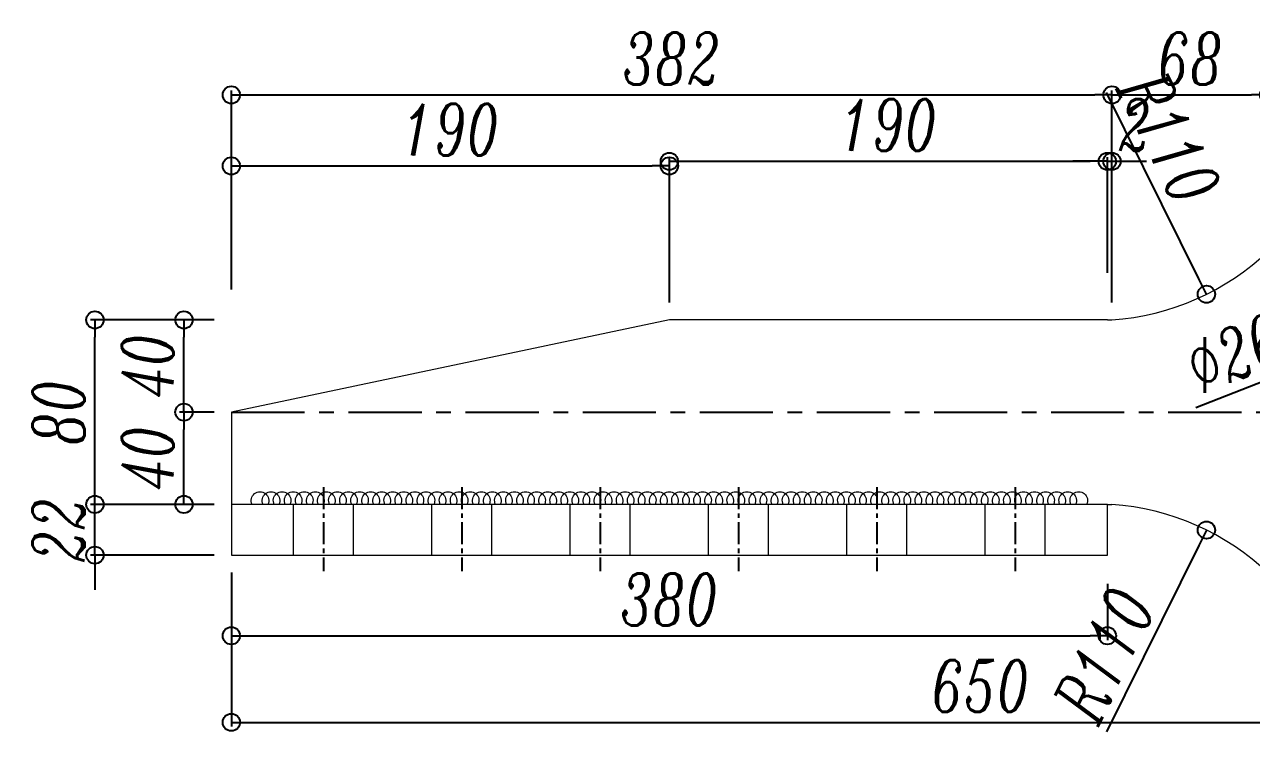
# Model space of a CAD drawing. Header units: millimetres. Extents: x -2880 to 3894, y -2977 to 4857.
# Drawn here: x 2391 to 2923, y 3921 to 4239 of the extents above; entities that cross this region are included whole.
import ezdxf

# ---------------------------------------------------------------- set-up
doc = ezdxf.new("R2010")
doc.units = ezdxf.units.MM
doc.header["$MEASUREMENT"] = 0
doc.linetypes.add('CENTER', pattern=[50.8, 31.75, -6.35, 6.35, -6.35])
doc.linetypes.add('HIDDEN2', pattern=[4.7625, 3.175, -1.5875])
doc.layers.add('ADSK_ASSOC_ENTITY_BACKUPS', color=7, linetype='Continuous')
for name, color, linetype, lineweight in [('hadan', 1, 'HIDDEN2', 15), ('寸法', 7, 'Continuous', 15), ('金物', 5, 'Continuous', 18)]:
    doc.layers.add(name, color=color, linetype=linetype, lineweight=lineweight)
doc.styles.add('DLSTANDARD1', font='italic.shx', dxfattribs={"width": 0.7, "bigfont": 'extfont.shx'})
doc.dimstyles.new('一般寸法', dxfattribs={"dimscale": 1.5, "dimtxt": 15, "dimasz": 5, "dimexe": 1.25, "dimexo": 5, "dimgap": 3, "dimtad": 1, "dimtxsty": 'DLSTANDARD1', "dimblk": 'ORIGIN', "dimcen": 0, "dimclrd": 256, "dimclre": 256, "dimclrt": 256, "dimadec": 0, "dimazin": 0, "dimtfac": 1, "dimtmove": 0, "dimatfit": 3, "dimfxl": 0, "dimarcsym": 0})

# ---------------------------------------------------------------- blocks, each defined once
blk = doc.blocks.new('_Origin')
at = {"color": 0, "linetype": 'ByBlock', "lineweight": -2}
blk.add_line((0, 0), (-1, 0), dxfattribs=at)
blk.add_circle((0, 0), 0.5, dxfattribs=at)
blk = doc.blocks.new('*D225')
at = {"layer": 'Defpoints', "color": 0}
for p in [(2862.62, 4208.47), (2480.62, 4116.56), (2862.62, 4115.9)]:
    blk.add_point(p, dxfattribs=at)
at = {"layer": '寸法', "lineweight": -2}
for p, q in [((2480.62, 4124.06), (2480.62, 4210.34)), ((2862.62, 4123.4), (2862.62, 4210.34)), ((2488.12, 4208.47), (2855.12, 4208.47))]:
    blk.add_line(p, q, dxfattribs=at)
at = {"layer": '寸法', "lineweight": -2, "xscale": 7.5, "yscale": 7.5, "zscale": 7.5, "rotation": 180}
blk.add_blockref('_Origin', (2480.62, 4208.47), dxfattribs=at)
at = {"layer": '寸法', "lineweight": -2, "xscale": 7.5, "yscale": 7.5, "zscale": 7.5}
blk.add_blockref('_Origin', (2862.62, 4208.47), dxfattribs=at)
at = {"layer": '寸法', "insert": (2671.62, 4224.22), "char_height": 22.5, "attachment_point": 5, "style": 'DLSTANDARD1'}
blk.add_mtext('382', dxfattribs=at)
blk = doc.blocks.new('*D229')
at = {"layer": 'Defpoints', "color": 0}
for p in [(2930.62, 4208.47), (2930.62, 4140.9), (2862.62, 4115.9)]:
    blk.add_point(p, dxfattribs=at)
at = {"layer": '寸法', "lineweight": -2}
for p, q in [((2862.62, 4123.4), (2862.62, 4210.34)), ((2930.62, 4148.4), (2930.62, 4210.34)), ((2870.12, 4208.47), (2923.12, 4208.47))]:
    blk.add_line(p, q, dxfattribs=at)
at = {"layer": '寸法', "lineweight": -2, "xscale": 7.5, "yscale": 7.5, "zscale": 7.5, "rotation": 180}
blk.add_blockref('_Origin', (2862.62, 4208.47), dxfattribs=at)
at = {"layer": '寸法', "lineweight": -2, "xscale": 7.5, "yscale": 7.5, "zscale": 7.5}
blk.add_blockref('_Origin', (2930.62, 4208.47), dxfattribs=at)
at = {"layer": '寸法', "insert": (2896.62, 4224.22), "char_height": 22.5, "attachment_point": 5, "style": 'DLSTANDARD1'}
blk.add_mtext('68', dxfattribs=at)
blk = doc.blocks.new('*D539')
at = {"layer": 'Defpoints', "color": 0}
for p in [(2460.06, 4070.9), (2480.62, 4070.9), (2480.62, 4030.9)]:
    blk.add_point(p, dxfattribs=at)
at = {"layer": '寸法', "lineweight": -2}
for p, q in [((2473.12, 4070.9), (2458.19, 4070.9)), ((2460.06, 4038.4), (2460.06, 4063.4)), ((2473.12, 4030.9), (2458.19, 4030.9))]:
    blk.add_line(p, q, dxfattribs=at)
at = {"layer": '寸法', "lineweight": -2, "xscale": 7.5, "yscale": 7.5, "zscale": 7.5}
for p, rotation in [((2460.06, 4070.9), 90), ((2460.06, 4030.9), 270)]:
    blk.add_blockref('_Origin', p, dxfattribs=dict(at, rotation=rotation))
at = {"layer": '寸法', "insert": (2444.31, 4050.9), "char_height": 22.5, "attachment_point": 5, "rotation": 90, "style": 'DLSTANDARD1'}
blk.add_mtext('40', dxfattribs=at)
blk = doc.blocks.new('*D540')
at = {"layer": 'Defpoints', "color": 0}
for p in [(2460.06, 4110.9), (2480.62, 4110.9), (2480.62, 4070.9)]:
    blk.add_point(p, dxfattribs=at)
at = {"layer": '寸法', "lineweight": -2}
for p, q in [((2473.12, 4110.9), (2458.19, 4110.9)), ((2460.06, 4078.4), (2460.06, 4103.4)), ((2473.12, 4070.9), (2458.19, 4070.9))]:
    blk.add_line(p, q, dxfattribs=at)
at = {"layer": '寸法', "lineweight": -2, "xscale": 7.5, "yscale": 7.5, "zscale": 7.5}
for p, rotation in [((2460.06, 4110.9), 90), ((2460.06, 4070.9), 270)]:
    blk.add_blockref('_Origin', p, dxfattribs=dict(at, rotation=rotation))
at = {"layer": '寸法', "insert": (2444.31, 4090.9), "char_height": 22.5, "attachment_point": 5, "rotation": 90, "style": 'DLSTANDARD1'}
blk.add_mtext('40', dxfattribs=at)
blk = doc.blocks.new('*D541')
at = {"layer": 'Defpoints', "color": 0}
for p in [(2421.42, 4110.9), (2480.62, 4110.9), (2480.62, 4030.9)]:
    blk.add_point(p, dxfattribs=at)
at = {"layer": '寸法', "lineweight": -2}
for p, q in [((2473.12, 4110.9), (2419.54, 4110.9)), ((2421.42, 4038.4), (2421.42, 4103.4)), ((2473.12, 4030.9), (2419.54, 4030.9))]:
    blk.add_line(p, q, dxfattribs=at)
at = {"layer": '寸法', "lineweight": -2, "xscale": 7.5, "yscale": 7.5, "zscale": 7.5}
for p, rotation in [((2421.42, 4110.9), 90), ((2421.42, 4030.9), 270)]:
    blk.add_blockref('_Origin', p, dxfattribs=dict(at, rotation=rotation))
at = {"layer": '寸法', "insert": (2405.67, 4070.9), "char_height": 22.5, "attachment_point": 5, "rotation": 90, "style": 'DLSTANDARD1'}
blk.add_mtext('80', dxfattribs=at)
blk = doc.blocks.new('*D542')
at = {"layer": 'Defpoints', "color": 0}
for p in [(2421.42, 4030.9), (2480.62, 4030.9), (2480.62, 4008.9)]:
    blk.add_point(p, dxfattribs=at)
at = {"layer": '寸法', "lineweight": -2}
for p, q in [((2421.42, 4038.4), (2421.42, 4045.9)), ((2473.12, 4030.9), (2419.54, 4030.9)), ((2421.42, 4008.9), (2421.42, 4030.9)), ((2473.12, 4008.9), (2419.54, 4008.9)), ((2421.42, 4001.4), (2421.42, 3993.9))]:
    blk.add_line(p, q, dxfattribs=at)
at = {"layer": '寸法', "lineweight": -2, "xscale": 7.5, "yscale": 7.5, "zscale": 7.5}
for p, rotation in [((2421.42, 4030.9), 270), ((2421.42, 4008.9), 90)]:
    blk.add_blockref('_Origin', p, dxfattribs=dict(at, rotation=rotation))
at = {"layer": '寸法', "insert": (2405.67, 4019.9), "char_height": 22.5, "attachment_point": 5, "rotation": 90, "style": 'DLSTANDARD1'}
blk.add_mtext('22', dxfattribs=at)
blk = doc.blocks.new('*D545')
at = {"layer": 'Defpoints', "color": 0}
for p in [(2982.73, 4105.63), (2958.51, 4096.17)]:
    blk.add_point(p, dxfattribs=at)
at = {"layer": '寸法', "lineweight": -2}
for p, q in [((2989.72, 4108.35), (2996.71, 4111.08)), ((2982.73, 4105.63), (2958.51, 4096.17)), ((2899.06, 4072.96), (2951.53, 4093.44))]:
    blk.add_line(p, q, dxfattribs=at)
at = {"layer": '寸法', "lineweight": -2, "xscale": 7.5, "yscale": 7.5, "zscale": 7.5}
for p, rotation in [((2982.73, 4105.63), 201.3237675264353), ((2958.51, 4096.17), 21.32376752643535)]:
    blk.add_blockref('_Origin', p, dxfattribs=dict(at, rotation=rotation))
at = {"layer": '寸法', "insert": (2916.07, 4096.51), "char_height": 22.5, "attachment_point": 5, "rotation": 21.3238, "style": 'DLSTANDARD1'}
blk.add_mtext('%%c26', dxfattribs=at)
blk = doc.blocks.new('*D546')
at = {"layer": 'Defpoints', "color": 0}
for p in [(2670.62, 4177.67), (2480.62, 4121.56), (2670.62, 4110.9)]:
    blk.add_point(p, dxfattribs=at)
at = {"layer": '寸法', "linetype": 'ByBlock', "lineweight": -2}
for p, q in [((2480.62, 4129.06), (2480.62, 4179.54)), ((2670.62, 4118.4), (2670.62, 4179.54)), ((2488.12, 4177.67), (2663.12, 4177.67))]:
    blk.add_line(p, q, dxfattribs=at)
at = {"layer": '寸法', "lineweight": -2, "xscale": 7.5, "yscale": 7.5, "zscale": 7.5, "rotation": 180}
blk.add_blockref('_Origin', (2480.62, 4177.67), dxfattribs=at)
at = {"layer": '寸法', "lineweight": -2, "xscale": 7.5, "yscale": 7.5, "zscale": 7.5}
blk.add_blockref('_Origin', (2670.62, 4177.67), dxfattribs=at)
at = {"layer": '寸法', "insert": (2575.62, 4193.42), "char_height": 22.5, "attachment_point": 5, "style": 'DLSTANDARD1'}
blk.add_mtext('190', dxfattribs=at)
blk = doc.blocks.new('*D547')
at = {"layer": 'Defpoints', "color": 0}
for p in [(2860.62, 4179.67), (2860.62, 4123.81), (2670.62, 4110.9)]:
    blk.add_point(p, dxfattribs=at)
at = {"layer": '寸法', "linetype": 'ByBlock', "lineweight": -2}
for p, q in [((2670.62, 4118.4), (2670.62, 4181.54)), ((2678.12, 4179.67), (2853.12, 4179.67)), ((2860.62, 4131.31), (2860.62, 4181.54))]:
    blk.add_line(p, q, dxfattribs=at)
at = {"layer": '寸法', "lineweight": -2, "xscale": 7.5, "yscale": 7.5, "zscale": 7.5, "rotation": 180}
blk.add_blockref('_Origin', (2670.62, 4179.67), dxfattribs=at)
at = {"layer": '寸法', "lineweight": -2, "xscale": 7.5, "yscale": 7.5, "zscale": 7.5}
blk.add_blockref('_Origin', (2860.62, 4179.67), dxfattribs=at)
at = {"layer": '寸法', "insert": (2765.62, 4195.42), "char_height": 22.5, "attachment_point": 5, "style": 'DLSTANDARD1'}
blk.add_mtext('190', dxfattribs=at)
blk = doc.blocks.new('*D235')
at = {"layer": 'Defpoints', "color": 0}
for p in [(2862.62, 4179.67), (2860.62, 4123.81), (2862.62, 4110.9)]:
    blk.add_point(p, dxfattribs=at)
at = {"layer": '寸法', "linetype": 'ByBlock', "lineweight": -2}
for p, q in [((2853.12, 4179.67), (2845.62, 4179.67)), ((2860.62, 4131.31), (2860.62, 4181.54)), ((2860.62, 4179.67), (2862.62, 4179.67)), ((2862.62, 4118.4), (2862.62, 4181.54)), ((2870.12, 4179.67), (2877.62, 4179.67))]:
    blk.add_line(p, q, dxfattribs=at)
at = {"layer": '寸法', "lineweight": -2, "xscale": 7.5, "yscale": 7.5, "zscale": 7.5}
blk.add_blockref('_Origin', (2860.62, 4179.67), dxfattribs=at)
at = {"layer": '寸法', "lineweight": -2, "xscale": 7.5, "yscale": 7.5, "zscale": 7.5, "rotation": 180}
blk.add_blockref('_Origin', (2862.62, 4179.67), dxfattribs=at)
at = {"layer": '寸法', "insert": (2872.62, 4195.42), "char_height": 22.5, "attachment_point": 5, "style": 'DLSTANDARD1'}
blk.add_mtext('2', dxfattribs=at)
blk = doc.blocks.new('*D239')
at = {"layer": 'Defpoints', "color": 0}
for p in [(2854.83, 4220.62), (2903.61, 4122.03)]:
    blk.add_point(p, dxfattribs=at)
at = {"layer": '寸法', "linetype": 'ByBlock', "lineweight": -2}
blk.add_line((2900.28, 4128.75), (2860.31, 4209.56), dxfattribs=at)
at = {"layer": '寸法', "lineweight": -2, "xscale": 7.5, "yscale": 7.5, "zscale": 7.5, "rotation": 296.3201402111896}
blk.add_blockref('_Origin', (2903.61, 4122.03), dxfattribs=at)
at = {"layer": '寸法', "insert": (2887.57, 4189.96), "char_height": 22.5, "attachment_point": 5, "rotation": 296.3201, "style": 'DLSTANDARD1'}
blk.add_mtext('R110', dxfattribs=at)
blk = doc.blocks.new('*D240')
at = {"layer": 'Defpoints', "color": 0}
for p in [(2903.61, 4019.77), (2854.83, 3921.17)]:
    blk.add_point(p, dxfattribs=at)
at = {"layer": '寸法', "linetype": 'ByBlock', "lineweight": -2}
blk.add_line((2900.28, 4013.05), (2860.31, 3932.24), dxfattribs=at)
at = {"layer": '寸法', "lineweight": -2, "xscale": 7.5, "yscale": 7.5, "zscale": 7.5, "rotation": 63.6798597887882}
blk.add_blockref('_Origin', (2903.61, 4019.77), dxfattribs=at)
at = {"layer": '寸法', "insert": (2859.34, 3965.8), "char_height": 22.5, "attachment_point": 5, "rotation": 63.6799, "style": 'DLSTANDARD1'}
blk.add_mtext('R110', dxfattribs=at)
blk = doc.blocks.new('*U42')
at = {"layer": 'hadan', "linetype": 'ByBlock'}
blk.add_arc((0, 1.93), 3.81, 153.2218, 26.7782, dxfattribs=at)
blk = doc.blocks.new('*U43')
at = {"layer": 'ADSK_ASSOC_ENTITY_BACKUPS', "linetype": 'ByBlock'}
blk.add_blockref('*U42', (0, 0), dxfattribs=at)
at = {"layer": 'hadan', "color": 0, "linetype": 'ByBlock', "lineweight": -2}
for p in [(0, 0), (4.8, 0), (9.6, 0), (14.4, 0), (19.2, 0), (24, 0), (28.8, 0), (33.6, 0), (38.4, 0), (43.2, 0), (48, 0), (52.8, 0), (57.6, 0), (62.4, 0), (67.2, 0), (72, 0), (76.8, 0), (81.6, 0), (86.4, 0), (91.2, 0), (96, 0), (100.8, 0), (105.6, 0), (110.4, 0), (115.2, 0), (120, 0), (124.8, 0), (129.6, 0), (134.4, 0), (139.2, 0), (144, 0), (148.8, 0), (153.6, 0), (158.4, 0), (163.2, 0), (168, 0), (172.8, 0), (177.6, 0), (182.4, 0), (187.2, 0), (192, 0), (196.8, 0), (201.6, 0), (206.4, 0), (211.2, 0), (216, 0), (220.8, 0), (225.6, 0), (230.4, 0), (235.2, 0), (240, 0), (244.8, 0), (249.6, 0), (254.4, 0), (259.2, 0), (264, 0), (268.8, 0), (273.6, 0), (278.4, 0), (283.2, 0), (288, 0), (292.8, 0), (297.6, 0), (302.4, 0), (307.2, 0), (312, 0), (316.8, 0), (321.6, 0), (326.4, 0), (331.2, 0), (336, 0), (340.8, 0), (345.6, 0), (350.4, 0), (355.2, 0)]:
    blk.add_blockref('*U42', p, dxfattribs=at)
blk = doc.blocks.new('*D164')
at = {"layer": 'Defpoints', "color": 0}
for p in [(2480.62, 4003.9), (2860.62, 4003.9), (2860.62, 3973.95)]:
    blk.add_point(p, dxfattribs=at)
at = {"layer": '寸法', "linetype": 'ByBlock', "lineweight": -2}
for p, q in [((2480.62, 3996.4), (2480.62, 3972.07)), ((2860.62, 3996.4), (2860.62, 3972.07)), ((2488.12, 3973.95), (2853.12, 3973.95))]:
    blk.add_line(p, q, dxfattribs=at)
at = {"layer": '寸法', "lineweight": -2, "xscale": 7.5, "yscale": 7.5, "zscale": 7.5, "rotation": 180}
blk.add_blockref('_Origin', (2480.62, 3973.95), dxfattribs=at)
at = {"layer": '寸法', "lineweight": -2, "xscale": 7.5, "yscale": 7.5, "zscale": 7.5}
blk.add_blockref('_Origin', (2860.62, 3973.95), dxfattribs=at)
at = {"layer": '寸法', "insert": (2670.62, 3989.7), "char_height": 22.5, "attachment_point": 5, "style": 'DLSTANDARD1'}
blk.add_mtext('380', dxfattribs=at)
blk = doc.blocks.new('*D174')
at = {"layer": 'Defpoints', "color": 0}
for p in [(2862.62, 4208.47), (2480.62, 4116.56), (2862.62, 4115.9)]:
    blk.add_point(p, dxfattribs=at)
at = {"layer": '寸法', "lineweight": -2}
for p, q in [((2480.62, 4124.06), (2480.62, 4210.34)), ((2862.62, 4123.4), (2862.62, 4210.34)), ((2488.12, 4208.47), (2855.12, 4208.47))]:
    blk.add_line(p, q, dxfattribs=at)
at = {"layer": '寸法', "lineweight": -2, "xscale": 7.5, "yscale": 7.5, "zscale": 7.5, "rotation": 180}
blk.add_blockref('_Origin', (2480.62, 4208.47), dxfattribs=at)
at = {"layer": '寸法', "lineweight": -2, "xscale": 7.5, "yscale": 7.5, "zscale": 7.5}
blk.add_blockref('_Origin', (2862.62, 4208.47), dxfattribs=at)
at = {"layer": '寸法', "insert": (2671.62, 4224.22), "char_height": 22.5, "attachment_point": 5, "style": 'DLSTANDARD1'}
blk.add_mtext('382', dxfattribs=at)
blk = doc.blocks.new('*D178')
at = {"layer": 'Defpoints', "color": 0}
for p in [(2930.62, 4208.47), (2930.62, 4140.9), (2862.62, 4115.9)]:
    blk.add_point(p, dxfattribs=at)
at = {"layer": '寸法', "lineweight": -2}
for p, q in [((2862.62, 4123.4), (2862.62, 4210.34)), ((2930.62, 4148.4), (2930.62, 4210.34)), ((2870.12, 4208.47), (2923.12, 4208.47))]:
    blk.add_line(p, q, dxfattribs=at)
at = {"layer": '寸法', "lineweight": -2, "xscale": 7.5, "yscale": 7.5, "zscale": 7.5, "rotation": 180}
blk.add_blockref('_Origin', (2862.62, 4208.47), dxfattribs=at)
at = {"layer": '寸法', "lineweight": -2, "xscale": 7.5, "yscale": 7.5, "zscale": 7.5}
blk.add_blockref('_Origin', (2930.62, 4208.47), dxfattribs=at)
at = {"layer": '寸法', "insert": (2896.62, 4224.22), "char_height": 22.5, "attachment_point": 5, "style": 'DLSTANDARD1'}
blk.add_mtext('68', dxfattribs=at)
blk = doc.blocks.new('*D480')
at = {"layer": 'Defpoints', "color": 0}
for p in [(2460.06, 4070.9), (2480.62, 4070.9), (2480.62, 4030.9)]:
    blk.add_point(p, dxfattribs=at)
at = {"layer": '寸法', "lineweight": -2}
for p, q in [((2473.12, 4070.9), (2458.19, 4070.9)), ((2460.06, 4038.4), (2460.06, 4063.4)), ((2473.12, 4030.9), (2458.19, 4030.9))]:
    blk.add_line(p, q, dxfattribs=at)
at = {"layer": '寸法', "lineweight": -2, "xscale": 7.5, "yscale": 7.5, "zscale": 7.5}
for p, rotation in [((2460.06, 4070.9), 90), ((2460.06, 4030.9), 270)]:
    blk.add_blockref('_Origin', p, dxfattribs=dict(at, rotation=rotation))
at = {"layer": '寸法', "insert": (2444.31, 4050.9), "char_height": 22.5, "attachment_point": 5, "rotation": 90, "style": 'DLSTANDARD1'}
blk.add_mtext('40', dxfattribs=at)
blk = doc.blocks.new('*D183')
at = {"layer": 'Defpoints', "color": 0}
for p in [(2460.06, 4110.9), (2480.62, 4110.9), (2480.62, 4070.9)]:
    blk.add_point(p, dxfattribs=at)
at = {"layer": '寸法', "lineweight": -2}
for p, q in [((2473.12, 4110.9), (2458.19, 4110.9)), ((2460.06, 4078.4), (2460.06, 4103.4)), ((2473.12, 4070.9), (2458.19, 4070.9))]:
    blk.add_line(p, q, dxfattribs=at)
at = {"layer": '寸法', "lineweight": -2, "xscale": 7.5, "yscale": 7.5, "zscale": 7.5}
for p, rotation in [((2460.06, 4110.9), 90), ((2460.06, 4070.9), 270)]:
    blk.add_blockref('_Origin', p, dxfattribs=dict(at, rotation=rotation))
at = {"layer": '寸法', "insert": (2444.31, 4090.9), "char_height": 22.5, "attachment_point": 5, "rotation": 90, "style": 'DLSTANDARD1'}
blk.add_mtext('40', dxfattribs=at)
blk = doc.blocks.new('*D481')
at = {"layer": 'Defpoints', "color": 0}
for p in [(2421.42, 4110.9), (2480.62, 4110.9), (2480.62, 4030.9)]:
    blk.add_point(p, dxfattribs=at)
at = {"layer": '寸法', "lineweight": -2}
for p, q in [((2473.12, 4110.9), (2419.54, 4110.9)), ((2421.42, 4038.4), (2421.42, 4103.4)), ((2473.12, 4030.9), (2419.54, 4030.9))]:
    blk.add_line(p, q, dxfattribs=at)
at = {"layer": '寸法', "lineweight": -2, "xscale": 7.5, "yscale": 7.5, "zscale": 7.5}
for p, rotation in [((2421.42, 4110.9), 90), ((2421.42, 4030.9), 270)]:
    blk.add_blockref('_Origin', p, dxfattribs=dict(at, rotation=rotation))
at = {"layer": '寸法', "insert": (2405.67, 4070.9), "char_height": 22.5, "attachment_point": 5, "rotation": 90, "style": 'DLSTANDARD1'}
blk.add_mtext('80', dxfattribs=at)
blk = doc.blocks.new('*D482')
at = {"layer": 'Defpoints', "color": 0}
for p in [(2421.42, 4030.9), (2480.62, 4030.9), (2480.62, 4008.9)]:
    blk.add_point(p, dxfattribs=at)
at = {"layer": '寸法', "lineweight": -2}
for p, q in [((2421.42, 4038.4), (2421.42, 4045.9)), ((2473.12, 4030.9), (2419.54, 4030.9)), ((2421.42, 4008.9), (2421.42, 4030.9)), ((2473.12, 4008.9), (2419.54, 4008.9)), ((2421.42, 4001.4), (2421.42, 3993.9))]:
    blk.add_line(p, q, dxfattribs=at)
at = {"layer": '寸法', "lineweight": -2, "xscale": 7.5, "yscale": 7.5, "zscale": 7.5}
for p, rotation in [((2421.42, 4030.9), 270), ((2421.42, 4008.9), 90)]:
    blk.add_blockref('_Origin', p, dxfattribs=dict(at, rotation=rotation))
at = {"layer": '寸法', "insert": (2405.67, 4019.9), "char_height": 22.5, "attachment_point": 5, "rotation": 90, "style": 'DLSTANDARD1'}
blk.add_mtext('22', dxfattribs=at)
blk = doc.blocks.new('*D485')
at = {"layer": 'Defpoints', "color": 0}
for p in [(2982.73, 4105.63), (2958.51, 4096.17)]:
    blk.add_point(p, dxfattribs=at)
at = {"layer": '寸法', "lineweight": -2}
for p, q in [((2989.72, 4108.35), (2996.71, 4111.08)), ((2982.73, 4105.63), (2958.51, 4096.17)), ((2899.06, 4072.96), (2951.53, 4093.44))]:
    blk.add_line(p, q, dxfattribs=at)
at = {"layer": '寸法', "lineweight": -2, "xscale": 7.5, "yscale": 7.5, "zscale": 7.5}
for p, rotation in [((2982.73, 4105.63), 201.3237675264058), ((2958.51, 4096.17), 21.32376752640584)]:
    blk.add_blockref('_Origin', p, dxfattribs=dict(at, rotation=rotation))
at = {"layer": '寸法', "insert": (2916.07, 4096.51), "char_height": 22.5, "attachment_point": 5, "rotation": 21.3238, "style": 'DLSTANDARD1'}
blk.add_mtext('%%c26', dxfattribs=at)
blk = doc.blocks.new('*D486')
at = {"layer": 'Defpoints', "color": 0}
for p in [(2670.62, 4177.67), (2480.62, 4121.56), (2670.62, 4110.9)]:
    blk.add_point(p, dxfattribs=at)
at = {"layer": '寸法', "linetype": 'ByBlock', "lineweight": -2}
for p, q in [((2480.62, 4129.06), (2480.62, 4179.54)), ((2670.62, 4118.4), (2670.62, 4179.54)), ((2488.12, 4177.67), (2663.12, 4177.67))]:
    blk.add_line(p, q, dxfattribs=at)
at = {"layer": '寸法', "lineweight": -2, "xscale": 7.5, "yscale": 7.5, "zscale": 7.5, "rotation": 180}
blk.add_blockref('_Origin', (2480.62, 4177.67), dxfattribs=at)
at = {"layer": '寸法', "lineweight": -2, "xscale": 7.5, "yscale": 7.5, "zscale": 7.5}
blk.add_blockref('_Origin', (2670.62, 4177.67), dxfattribs=at)
at = {"layer": '寸法', "insert": (2575.62, 4193.42), "char_height": 22.5, "attachment_point": 5, "style": 'DLSTANDARD1'}
blk.add_mtext('190', dxfattribs=at)
blk = doc.blocks.new('*D487')
at = {"layer": 'Defpoints', "color": 0}
for p in [(2860.62, 4179.67), (2860.62, 4123.81), (2670.62, 4110.9)]:
    blk.add_point(p, dxfattribs=at)
at = {"layer": '寸法', "linetype": 'ByBlock', "lineweight": -2}
for p, q in [((2670.62, 4118.4), (2670.62, 4181.54)), ((2678.12, 4179.67), (2853.12, 4179.67)), ((2860.62, 4131.31), (2860.62, 4181.54))]:
    blk.add_line(p, q, dxfattribs=at)
at = {"layer": '寸法', "lineweight": -2, "xscale": 7.5, "yscale": 7.5, "zscale": 7.5, "rotation": 180}
blk.add_blockref('_Origin', (2670.62, 4179.67), dxfattribs=at)
at = {"layer": '寸法', "lineweight": -2, "xscale": 7.5, "yscale": 7.5, "zscale": 7.5}
blk.add_blockref('_Origin', (2860.62, 4179.67), dxfattribs=at)
at = {"layer": '寸法', "insert": (2765.62, 4195.42), "char_height": 22.5, "attachment_point": 5, "style": 'DLSTANDARD1'}
blk.add_mtext('190', dxfattribs=at)
blk = doc.blocks.new('*D185')
at = {"layer": 'Defpoints', "color": 0}
for p in [(2862.62, 4179.67), (2860.62, 4123.81), (2862.62, 4110.9)]:
    blk.add_point(p, dxfattribs=at)
at = {"layer": '寸法', "linetype": 'ByBlock', "lineweight": -2}
for p, q in [((2853.12, 4179.67), (2845.62, 4179.67)), ((2860.62, 4131.31), (2860.62, 4181.54)), ((2860.62, 4179.67), (2862.62, 4179.67)), ((2862.62, 4118.4), (2862.62, 4181.54)), ((2870.12, 4179.67), (2877.62, 4179.67))]:
    blk.add_line(p, q, dxfattribs=at)
at = {"layer": '寸法', "lineweight": -2, "xscale": 7.5, "yscale": 7.5, "zscale": 7.5}
blk.add_blockref('_Origin', (2860.62, 4179.67), dxfattribs=at)
at = {"layer": '寸法', "lineweight": -2, "xscale": 7.5, "yscale": 7.5, "zscale": 7.5, "rotation": 180}
blk.add_blockref('_Origin', (2862.62, 4179.67), dxfattribs=at)
at = {"layer": '寸法', "insert": (2872.62, 4195.42), "char_height": 22.5, "attachment_point": 5, "style": 'DLSTANDARD1'}
blk.add_mtext('2', dxfattribs=at)
blk = doc.blocks.new('*D488')
at = {"layer": 'Defpoints', "color": 0}
for p in [(2480.62, 4008.9), (3130.62, 4000.9), (3130.62, 3936.4)]:
    blk.add_point(p, dxfattribs=at)
at = {"layer": '寸法', "linetype": 'ByBlock', "lineweight": -2}
for p, q in [((2480.62, 4001.4), (2480.62, 3934.53)), ((3130.62, 3993.4), (3130.62, 3934.53)), ((2488.12, 3936.4), (3123.12, 3936.4))]:
    blk.add_line(p, q, dxfattribs=at)
at = {"layer": '寸法', "lineweight": -2, "xscale": 7.5, "yscale": 7.5, "zscale": 7.5, "rotation": 180}
blk.add_blockref('_Origin', (2480.62, 3936.4), dxfattribs=at)
at = {"layer": '寸法', "lineweight": -2, "xscale": 7.5, "yscale": 7.5, "zscale": 7.5}
blk.add_blockref('_Origin', (3130.62, 3936.4), dxfattribs=at)
at = {"layer": '寸法', "insert": (2805.62, 3952.15), "char_height": 22.5, "attachment_point": 5, "style": 'DLSTANDARD1'}
blk.add_mtext('650', dxfattribs=at)
blk = doc.blocks.new('*D189')
at = {"layer": 'Defpoints', "color": 0}
for p in [(2854.83, 4220.62), (2903.61, 4122.03)]:
    blk.add_point(p, dxfattribs=at)
at = {"layer": '寸法', "linetype": 'ByBlock', "lineweight": -2}
blk.add_line((2900.28, 4128.75), (2860.31, 4209.56), dxfattribs=at)
at = {"layer": '寸法', "lineweight": -2, "xscale": 7.5, "yscale": 7.5, "zscale": 7.5, "rotation": 296.3201402111858}
blk.add_blockref('_Origin', (2903.61, 4122.03), dxfattribs=at)
at = {"layer": '寸法', "insert": (2887.57, 4189.96), "char_height": 22.5, "attachment_point": 5, "rotation": 296.3201, "style": 'DLSTANDARD1'}
blk.add_mtext('R110', dxfattribs=at)
blk = doc.blocks.new('*D190')
at = {"layer": 'Defpoints', "color": 0}
for p in [(2903.61, 4019.77), (2854.83, 3921.17)]:
    blk.add_point(p, dxfattribs=at)
at = {"layer": '寸法', "linetype": 'ByBlock', "lineweight": -2}
blk.add_line((2900.28, 4013.05), (2860.31, 3932.24), dxfattribs=at)
at = {"layer": '寸法', "lineweight": -2, "xscale": 7.5, "yscale": 7.5, "zscale": 7.5, "rotation": 63.67985978879481}
blk.add_blockref('_Origin', (2903.61, 4019.77), dxfattribs=at)
at = {"layer": '寸法', "insert": (2859.34, 3965.8), "char_height": 22.5, "attachment_point": 5, "rotation": 63.6799, "style": 'DLSTANDARD1'}
blk.add_mtext('R110', dxfattribs=at)
blk = doc.blocks.new('*U64')
at = {"layer": 'hadan', "linetype": 'ByBlock'}
blk.add_arc((0, 1.93), 3.81, 153.2218, 26.7782, dxfattribs=at)
blk = doc.blocks.new('*U65')
at = {"layer": 'ADSK_ASSOC_ENTITY_BACKUPS', "linetype": 'ByBlock'}
blk.add_blockref('*U64', (0, 0), dxfattribs=at)
at = {"layer": 'hadan', "color": 0, "linetype": 'ByBlock', "lineweight": -2}
for p in [(0, 0), (4.8, 0), (9.6, 0), (14.4, 0), (19.2, 0), (24, 0), (28.8, 0), (33.6, 0), (38.4, 0), (43.2, 0), (48, 0), (52.8, 0), (57.6, 0), (62.4, 0), (67.2, 0), (72, 0), (76.8, 0), (81.6, 0), (86.4, 0), (91.2, 0), (96, 0), (100.8, 0), (105.6, 0), (110.4, 0), (115.2, 0), (120, 0), (124.8, 0), (129.6, 0), (134.4, 0), (139.2, 0), (144, 0), (148.8, 0), (153.6, 0), (158.4, 0), (163.2, 0), (168, 0), (172.8, 0), (177.6, 0), (182.4, 0), (187.2, 0), (192, 0), (196.8, 0), (201.6, 0), (206.4, 0), (211.2, 0), (216, 0), (220.8, 0), (225.6, 0), (230.4, 0), (235.2, 0), (240, 0), (244.8, 0), (249.6, 0), (254.4, 0), (259.2, 0), (264, 0), (268.8, 0), (273.6, 0), (278.4, 0), (283.2, 0), (288, 0), (292.8, 0), (297.6, 0), (302.4, 0), (307.2, 0), (312, 0), (316.8, 0), (321.6, 0), (326.4, 0), (331.2, 0), (336, 0), (340.8, 0), (345.6, 0), (350.4, 0), (355.2, 0)]:
    blk.add_blockref('*U64', p, dxfattribs=at)
blk = doc.blocks.new('*D193')
at = {"layer": 'Defpoints', "color": 0}
for p in [(2480.62, 4003.9), (2860.62, 4003.9), (2860.62, 3973.95)]:
    blk.add_point(p, dxfattribs=at)
at = {"layer": '寸法', "linetype": 'ByBlock', "lineweight": -2}
for p, q in [((2480.62, 3996.4), (2480.62, 3972.07)), ((2860.62, 3996.4), (2860.62, 3972.07)), ((2488.12, 3973.95), (2853.12, 3973.95))]:
    blk.add_line(p, q, dxfattribs=at)
at = {"layer": '寸法', "lineweight": -2, "xscale": 7.5, "yscale": 7.5, "zscale": 7.5, "rotation": 180}
blk.add_blockref('_Origin', (2480.62, 3973.95), dxfattribs=at)
at = {"layer": '寸法', "lineweight": -2, "xscale": 7.5, "yscale": 7.5, "zscale": 7.5}
blk.add_blockref('_Origin', (2860.62, 3973.95), dxfattribs=at)
at = {"layer": '寸法', "insert": (2670.62, 3989.7), "char_height": 22.5, "attachment_point": 5, "style": 'DLSTANDARD1'}
blk.add_mtext('380', dxfattribs=at)

msp = doc.modelspace()

# ---------------------------------------------------------------- linework, layer by layer
at = {"color": 0, "linetype": 'CENTER'}
msp.add_line((2480.624, 4070.898), (3130.624, 4070.898), dxfattribs=at)
at = {"color": 0, "linetype": 'CENTER', "ltscale": 0.3}
for p, q in [((2520.624, 4038.398), (2520.624, 4001.898)), ((2580.624, 4038.398), (2580.624, 4001.898)), ((2640.624, 4038.398), (2640.624, 4001.898)), ((2700.624, 4038.398), (2700.624, 4001.898)), ((2760.624, 4038.398), (2760.624, 4001.898)), ((2820.624, 4038.398), (2820.624, 4001.898))]:
    msp.add_line(p, q, dxfattribs=at)
at = {"layer": '金物', "color": 0}
for p, q in [((2670.624, 4110.898), (2480.624, 4070.898)), ((2670.624, 4110.898), (2480.624, 4070.898)), ((2860.624, 4110.898), (2670.624, 4110.898)), ((2860.624, 4110.898), (2670.624, 4110.898)), ((2480.624, 4070.898), (2480.624, 4030.898)), ((2480.624, 4070.898), (2480.624, 4030.898)), ((2480.624, 4030.898), (2480.624, 4008.898)), ((2860.624, 4030.898), (2480.624, 4030.898)), ((2480.624, 4030.898), (2480.624, 4008.898)), ((2860.624, 4030.898), (2480.624, 4030.898)), ((2507.624, 4008.898), (2507.624, 4030.898)), ((2507.624, 4008.898), (2507.624, 4030.898)), ((2533.624, 4008.898), (2533.624, 4030.898)), ((2533.624, 4008.898), (2533.624, 4030.898)), ((2567.624, 4008.898), (2567.624, 4030.898)), ((2567.624, 4008.898), (2567.624, 4030.898)), ((2593.624, 4008.898), (2593.624, 4030.898)), ((2593.624, 4008.898), (2593.624, 4030.898)), ((2627.624, 4008.898), (2627.624, 4030.898)), ((2627.624, 4008.898), (2627.624, 4030.898)), ((2653.624, 4008.898), (2653.624, 4030.898)), ((2653.624, 4008.898), (2653.624, 4030.898)), ((2687.624, 4008.898), (2687.624, 4030.898)), ((2687.624, 4008.898), (2687.624, 4030.898)), ((2713.624, 4008.898), (2713.624, 4030.898)), ((2713.624, 4008.898), (2713.624, 4030.898)), ((2747.624, 4008.898), (2747.624, 4030.898)), ((2747.624, 4008.898), (2747.624, 4030.898)), ((2773.624, 4008.898), (2773.624, 4030.898)), ((2773.624, 4008.898), (2773.624, 4030.898)), ((2807.624, 4008.898), (2807.624, 4030.898)), ((2807.624, 4008.898), (2807.624, 4030.898)), ((2833.624, 4008.898), (2833.624, 4030.898)), ((2833.624, 4008.898), (2833.624, 4030.898)), ((2860.624, 4008.898), (2860.624, 4030.898)), ((2860.624, 4008.898), (2860.624, 4030.898)), ((2480.624, 4008.898), (2860.624, 4008.898)), ((2480.624, 4008.898), (2860.624, 4008.898))]:
    msp.add_line(p, q, dxfattribs=at)
at = {"layer": '金物', "color": 0, "linetype": 'ByBlock'}
for p, q in [((2860.624, 4110.898), (2862.624, 4110.898)), ((2860.624, 4110.898), (2862.624, 4110.898)), ((2860.624, 4030.898), (2862.624, 4030.898)), ((2860.624, 4030.898), (2862.624, 4030.898))]:
    msp.add_line(p, q, dxfattribs=at)
for centre, start, end in [((2854.834, 4220.622), 274.06094, 313.55095), ((2854.834, 4220.622), 274.06094, 313.55095), ((2854.834, 3921.175), 46.44905, 85.93906), ((2854.834, 3921.175), 46.44905, 85.93906)]:
    msp.add_arc(centre, 110, start, end, dxfattribs=at)

# ---------------------------------------------------------------- block references
at = {"layer": 'hadan', "color": 0, "linetype": 'ByBlock', "xscale": -1, "rotation": 180}
for name in ['*U43', '*U65']:
    msp.add_blockref(name, (2493.028, 4034.542), dxfattribs=at)

# ---------------------------------------------------------------- dimensions: what is measured, and where the dimension line sits
at = {"layer": '寸法', "color": 0}
for base, p1, p2, picture, middle in [((2862.624, 4208.466), (2480.624, 4116.557), (2862.624, 4115.898), '*D225', (2671.624, 4224.216)), ((2862.624, 4208.466), (2480.624, 4116.557), (2862.624, 4115.898), '*D174', (2671.624, 4224.216)), ((2930.624, 4208.466), (2862.624, 4115.898), (2930.624, 4140.898), '*D229', (2896.624, 4224.216)), ((2930.624, 4208.466), (2862.624, 4115.898), (2930.624, 4140.898), '*D178', (2896.624, 4224.216))]:
    dim = msp.add_linear_dim(base=base, p1=p1, p2=p2, dimstyle='一般寸法', dxfattribs=at)
    dim.commit()
    dim.dimension.update_dxf_attribs({"geometry": picture, "text_midpoint": middle})
at = {"layer": '寸法', "color": 0, "linetype": 'ByBlock'}
for center, mpoint, picture, middle in [((2854.834, 4220.622), (2903.606, 4122.026), '*D239', (2873.456, 4182.976)), ((2854.834, 4220.622), (2903.606, 4122.026), '*D189', (2873.456, 4182.976)), ((2854.834, 3921.175), (2903.606, 4019.771), '*D240', (2873.456, 3958.82)), ((2854.834, 3921.175), (2903.606, 4019.771), '*D190', (2873.456, 3958.82))]:
    dim = msp.add_radius_dim(center=center, mpoint=mpoint, dimstyle='一般寸法', dxfattribs=at)
    dim.commit()
    dim.dimension.update_dxf_attribs({"geometry": picture, "text_midpoint": middle, "dimtype": 164})
for picture in ['*D547', '*D487']:
    dim = msp.add_linear_dim(base=(2860.624, 4179.666), p1=(2670.624, 4110.898), p2=(2860.624, 4123.811), dimstyle='一般寸法', override={"dimtmove": 1}, dxfattribs=at)
    dim.commit()
    dim.dimension.update_dxf_attribs({"geometry": picture, "text_midpoint": (2765.624, 4195.416)})
for picture in ['*D235', '*D185']:
    dim = msp.add_linear_dim(base=(2862.624, 4179.666), p1=(2860.624, 4123.811), p2=(2862.624, 4110.898), dimstyle='一般寸法', override={"dimtmove": 1}, dxfattribs=at)
    dim.commit()
    dim.dimension.update_dxf_attribs({"geometry": picture, "text_midpoint": (2872.624, 4179.666), "dimtype": 160})
for base, p1, p2, picture, middle in [((2670.624, 4177.666), (2480.624, 4121.557), (2670.624, 4110.898), '*D546', (2575.624, 4193.416)), ((2670.624, 4177.666), (2480.624, 4121.557), (2670.624, 4110.898), '*D486', (2575.624, 4193.416)), ((3130.624, 3936.404), (2480.624, 4008.898), (3130.624, 4000.898), '*D488', (2805.624, 3952.154)), ((2860.624, 3973.946), (2480.624, 4003.898), (2860.624, 4003.898), '*D164', (2670.624, 3989.696)), ((2860.624, 3973.946), (2480.624, 4003.898), (2860.624, 4003.898), '*D193', (2670.624, 3989.696))]:
    dim = msp.add_linear_dim(base=base, p1=p1, p2=p2, dimstyle='一般寸法', dxfattribs=at)
    dim.commit()
    dim.dimension.update_dxf_attribs({"geometry": picture, "text_midpoint": middle})
at = {"layer": '寸法', "color": 0}
for picture in ['*D545', '*D485']:
    dim = msp.add_diameter_dim_2p(p1=(2982.734, 4105.626), p2=(2958.514, 4096.171), dimstyle='一般寸法', dxfattribs=at)
    dim.commit()
    dim.dimension.update_dxf_attribs({"geometry": picture, "text_midpoint": (2916.074, 4096.512)})
for picture in ['*D541', '*D481']:
    dim = msp.add_linear_dim(base=(2421.416, 4110.898), p1=(2480.624, 4030.898), p2=(2480.624, 4110.898), angle=270, dimstyle='一般寸法', dxfattribs=at)
    dim.commit()
    dim.dimension.update_dxf_attribs({"geometry": picture, "text_midpoint": (2405.666, 4070.898)})
for base, p1, p2, picture, middle in [((2460.06, 4110.898), (2480.624, 4070.898), (2480.624, 4110.898), '*D540', (2460.06, 4090.898)), ((2460.06, 4110.898), (2480.624, 4070.898), (2480.624, 4110.898), '*D183', (2460.06, 4090.898)), ((2460.06, 4070.898), (2480.624, 4030.898), (2480.624, 4070.898), '*D539', (2460.06, 4050.898)), ((2460.06, 4070.898), (2480.624, 4030.898), (2480.624, 4070.898), '*D480', (2460.06, 4050.898)), ((2421.416, 4030.898), (2480.624, 4008.898), (2480.624, 4030.898), '*D542', (2421.416, 4019.898)), ((2421.416, 4030.898), (2480.624, 4008.898), (2480.624, 4030.898), '*D482', (2421.416, 4019.898))]:
    dim = msp.add_linear_dim(base=base, p1=p1, p2=p2, angle=270, dimstyle='一般寸法', dxfattribs=at)
    dim.commit()
    dim.dimension.update_dxf_attribs({"geometry": picture, "text_midpoint": middle, "dimtype": 160})

doc.saveas('drawing.dxf')
